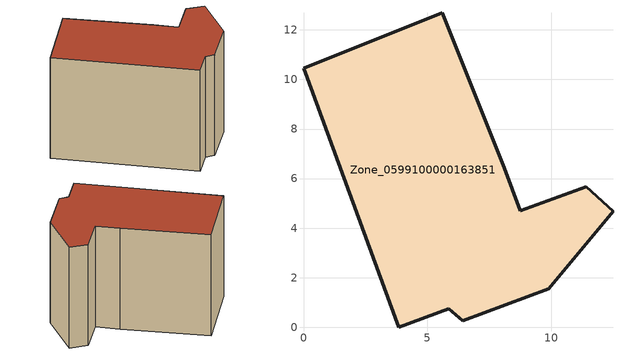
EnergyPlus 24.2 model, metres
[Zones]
Zone_0599100000163851
 floor ground (C_G): 11.42,5.66 12.49,4.68 9.89,1.55 6.43,0.27 5.85,0.75 3.84,0 0,10.46 5.61,12.69 8.1,6.44 8.75,4.7 z0
 wall outside (C_F): 5.61,12.69 0,10.46 3.84,0 5.85,0.75 6.43,0.27 9.89,1.55 12.49,4.68 11.42,5.66 8.75,4.7 8.1,6.44 5.61,12.69 z0:8.38
 roof outside (C_R): 8.75,4.7 8.1,6.44 5.61,12.69 0,10.46 3.84,0 5.85,0.75 6.43,0.27 9.89,1.55 12.49,4.68 11.42,5.66 z8.38
[BUILDING]
Pand.0599100000163851: North Axis=0; Terrain=City; Loads Convergence Tolerance Value=0.04; Temperature Convergence Tolerance Value=0.4; Solar Distribution=FullExterior; Maximum Number of Warmup Days=25; Minimum Number of Warmup Days=1
[Site:Location]
Rotterdam.The.Hague.AP_ZH_NLD Design_Conditions: Latitude=51.96; Longitude=4.45; Time Zone=1; Elevation=-4.5
[SITE:GROUNDTEMPERATURE:BUILDINGSURFACE]
18, 18, 18, 18, 18, 18, 18, 18, 18, 18, 18, 18
[MATERIAL] Thermal Absorptance=0.9; Solar Absorptance=0.7; Visible Absorptance=0.7
Name | Roughness | Thickness | Conductivity | Density | Specific Heat
G.TC.1946-1964 | MediumSmooth | 0.15 | 1 | 540 | 1210
F.TC.1946-1964 | Rough | 0.3 | 0.857143 | 1920 | 840
R.TC.1946-1964 | MediumRough | 0.2 | 0.235294 | 1500 | 1000
[CONSTRUCTION]
C_G: G.TC.1946-1964
C_F: F.TC.1946-1964
C_R: R.TC.1946-1964
[ZONE]
Zone_0599100000163851: Type=1; Multiplier=1; Ceiling Height=Autocalculate; Volume=Autocalculate; Floor Area=autocalculate; Part of Total Floor Area=Yes
[ZONEINFILTRATION:DESIGNFLOWRATE]
Infil_Zone_0599100000163851: Zone or ZoneList or Space or SpaceList=Zone_0599100000163851; Schedule=AlwaysOn; Design Flow Rate Calculation Method=Flow/Area; Flow Rate per Floor Area=0.003; Constant Term Coefficient=1; Temperature Term Coefficient=0; Velocity Term Coefficient=0; Velocity Squared Term Coefficient=0
[HVACTEMPLATE:ZONE:IDEALLOADSAIRSYSTEM]
Zone_0599100000163851: Maximum Heating Supply Air Temperature=50; Minimum Cooling Supply Air Temperature=13; Maximum Heating Supply Air Humidity Ratio=0.0156; Minimum Cooling Supply Air Humidity Ratio=0.0077; Heating Limit=NoLimit; Cooling Limit=NoLimit; Dehumidification Control Type=ConstantSensibleHeatRatio; Cooling Sensible Heat Ratio=0.7; Dehumidification Setpoint=60; Humidification Control Type=None; Humidification Setpoint=30; Outdoor Air Method=None; Outdoor Air Flow Rate per Person=0.00944; Outdoor Air Flow Rate per Zone Floor Area=0; Outdoor Air Flow Rate per Zone=0; Demand Controlled Ventilation Type=None; Outdoor Air Economizer Type=NoEconomizer; Heat Recovery Type=None; Sensible Heat Recovery Effectiveness=0.7; Latent Heat Recovery Effectiveness=0.65
[ZONECONTROL:THERMOSTAT]
ThermostatControl_Zone_0599100000163851: Zone or ZoneList=Zone_0599100000163851; Control Type Schedule=DualSetpointControlType; Control 1=Thermostat_Zone_0599100000163851; Temperature Difference Between Cutout And Setpoint=0
[THERMOSTATSETPOINT:DUALSETPOINT]
Thermostat_Zone_0599100000163851: Heating Setpoint Temperature Schedule=HeatingSetpoint_Zone_0599100000163851; Cooling Setpoint Temperature Schedule=CoolingSetpoint_Zone_0599100000163851
[SCHEDULE:COMPACT]
HeatingSetpoint_Zone_0599100000163851: Through: 12/31, For: AllDays, Until: 24:00, 21
CoolingSetpoint_Zone_0599100000163851: Through: 12/31, For: AllDays, Until: 24:00, 24
DualSetpointControlType: Through: 12/31, For: AllDays, Until: 24:00, 4
AlwaysOn: Through: 12/31, For: AllDays, Until: 24:00, 1
